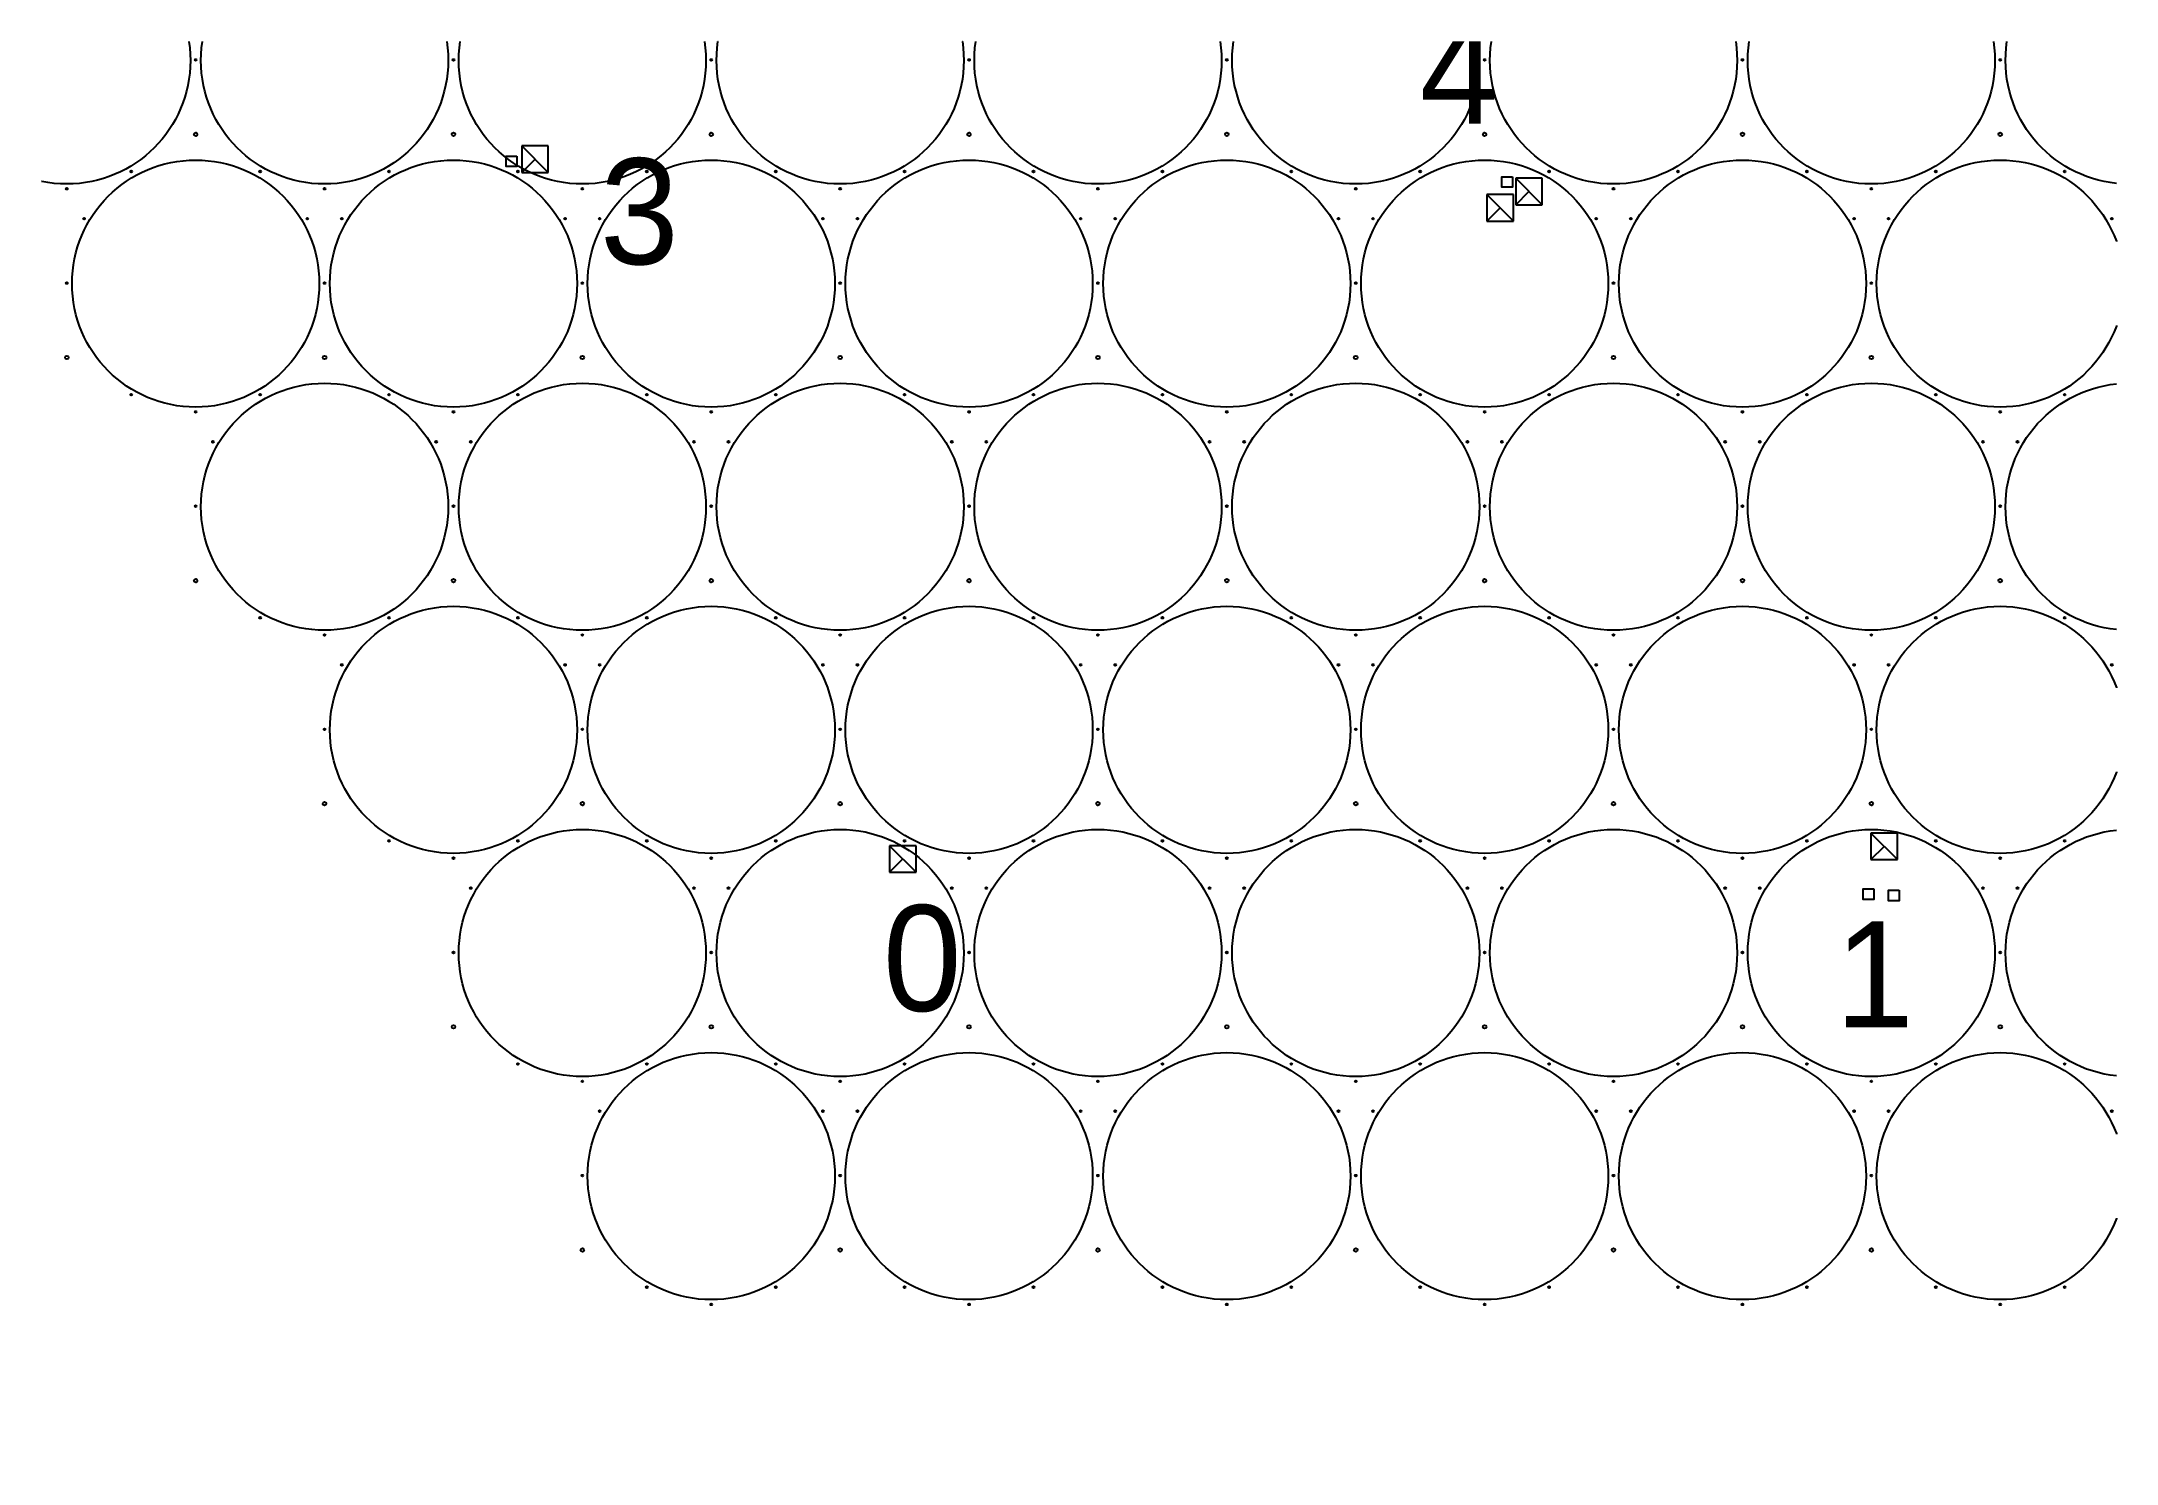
# Paper-space layout 'Sheet 1' of a CAD drawing. Header units: millimetres. Extents: x -2 to 408, y -12 to 269.
# The model-space entities are those that its viewports show. They can reach past a viewport. Long polylines and large blocks are cut down to what shows.
import ezdxf

# ---------------------------------------------------------------- set-up
doc = ezdxf.new("R2010")
doc.units = ezdxf.units.MM
doc.layers.add('ac_antennas_core', color=7, linetype='Continuous', transparency=0.7)
doc.layers.add('nodes', color=1, linetype='Continuous', transparency=0.4)
for name, color, linetype in [('ac_poles_core', 5, 'Continuous'), ('ac_posts_core', 1, 'Continuous'), ('node_numbers', 7, 'Continuous')]:
    doc.layers.add(name, color=color, linetype=linetype)
doc.layers.get('0').off()

msp = doc.modelspace()

# ---------------------------------------------------------------- linework, layer by layer
at = {"layer": 'ac_antennas_core'}
for centre in [(540865.1, 6601133.932), (540879.7, 6601133.932), (540894.3, 6601133.932), (540908.9, 6601133.932), (540923.5, 6601133.932), (540938.1, 6601133.932), (540952.7, 6601133.932), (540967.3, 6601133.932), (540981.9, 6601133.932), (540872.4, 6601121.288), (540887, 6601121.288), (540901.6, 6601121.288), (540916.2, 6601121.288), (540930.8, 6601121.288), (540945.4, 6601121.288), (540960, 6601121.288), (540974.6, 6601121.288), (540879.7, 6601108.644), (540894.3, 6601108.644), (540908.9, 6601108.644), (540923.5, 6601108.644), (540938.1, 6601108.644), (540952.7, 6601108.644), (540967.3, 6601108.644), (540981.9, 6601108.644), (540887, 6601096), (540901.6, 6601096), (540916.2, 6601096), (540930.8, 6601096), (540945.4, 6601096), (540960, 6601096), (540974.6, 6601096), (540894.3, 6601083.356), (540908.9, 6601083.356), (540923.5, 6601083.356), (540938.1, 6601083.356), (540952.7, 6601083.356), (540967.3, 6601083.356), (540981.9, 6601083.356), (540901.6, 6601070.712), (540916.2, 6601070.712), (540930.8, 6601070.712), (540945.4, 6601070.712), (540960, 6601070.712), (540974.6, 6601070.712)]:
    msp.add_circle(centre, 7, dxfattribs=at)
at = {"layer": 'ac_poles_core'}
for centre in [(540872.4, 6601129.746), (540887, 6601129.746), (540901.6, 6601129.746), (540916.2, 6601129.746), (540930.8, 6601129.746), (540945.4, 6601129.746), (540960, 6601129.746), (540974.6, 6601129.746), (540865.1, 6601117.102), (540879.7, 6601117.102), (540894.3, 6601117.102), (540908.9, 6601117.102), (540923.5, 6601117.102), (540938.1, 6601117.102), (540952.7, 6601117.102), (540967.3, 6601117.102), (540872.4, 6601104.458), (540887, 6601104.458), (540901.6, 6601104.458), (540916.2, 6601104.458), (540930.8, 6601104.458), (540945.4, 6601104.458), (540960, 6601104.458), (540974.6, 6601104.458), (540879.7, 6601091.814), (540894.3, 6601091.814), (540908.9, 6601091.814), (540923.5, 6601091.814), (540938.1, 6601091.814), (540952.7, 6601091.814), (540967.3, 6601091.814), (540887, 6601079.17), (540901.6, 6601079.17), (540916.2, 6601079.17), (540930.8, 6601079.17), (540945.4, 6601079.17), (540960, 6601079.17), (540974.6, 6601079.17), (540894.3, 6601066.526), (540908.9, 6601066.526), (540923.5, 6601066.526), (540938.1, 6601066.526), (540952.7, 6601066.526), (540967.3, 6601066.526)]:
    msp.add_circle(centre, 0.1, dxfattribs=at)
at = {"layer": 'ac_posts_core'}
for centre in [(540872.4, 6601133.961), (540887, 6601133.961), (540901.6, 6601133.961), (540916.2, 6601133.961), (540930.8, 6601133.961), (540945.4, 6601133.961), (540960, 6601133.961), (540974.6, 6601133.961), (540868.75, 6601127.639), (540876.05, 6601127.639), (540883.35, 6601127.639), (540890.65, 6601127.639), (540897.95, 6601127.639), (540905.25, 6601127.639), (540912.55, 6601127.639), (540919.85, 6601127.639), (540927.15, 6601127.639), (540934.45, 6601127.639), (540941.75, 6601127.639), (540949.05, 6601127.639), (540956.35, 6601127.639), (540963.65, 6601127.639), (540970.95, 6601127.639), (540978.25, 6601127.639), (540865.1, 6601126.661), (540879.7, 6601126.661), (540894.3, 6601126.661), (540908.9, 6601126.661), (540923.5, 6601126.661), (540938.1, 6601126.661), (540952.7, 6601126.661), (540967.3, 6601126.661), (540866.078, 6601124.967), (540878.722, 6601124.967), (540880.678, 6601124.967), (540893.322, 6601124.967), (540895.278, 6601124.967), (540907.922, 6601124.967), (540909.878, 6601124.967), (540922.522, 6601124.967), (540924.478, 6601124.967), (540937.122, 6601124.967), (540939.078, 6601124.967), (540951.722, 6601124.967), (540953.678, 6601124.967), (540966.322, 6601124.967), (540968.278, 6601124.967), (540980.922, 6601124.967), (540865.1, 6601121.317), (540879.7, 6601121.317), (540894.3, 6601121.317), (540908.9, 6601121.317), (540923.5, 6601121.317), (540938.1, 6601121.317), (540952.7, 6601121.317), (540967.3, 6601121.317), (540868.75, 6601114.995), (540876.05, 6601114.995), (540883.35, 6601114.995), (540890.65, 6601114.995), (540897.95, 6601114.995), (540905.25, 6601114.995), (540912.55, 6601114.995), (540919.85, 6601114.995), (540927.15, 6601114.995), (540934.45, 6601114.995), (540941.75, 6601114.995), (540949.05, 6601114.995), (540956.35, 6601114.995), (540963.65, 6601114.995), (540970.95, 6601114.995), (540978.25, 6601114.995), (540872.4, 6601114.017), (540887, 6601114.017), (540901.6, 6601114.017), (540916.2, 6601114.017), (540930.8, 6601114.017), (540945.4, 6601114.017), (540960, 6601114.017), (540974.6, 6601114.017), (540873.378, 6601112.323), (540886.022, 6601112.323), (540887.978, 6601112.323), (540900.622, 6601112.323), (540902.578, 6601112.323), (540915.222, 6601112.323), (540917.178, 6601112.323), (540929.822, 6601112.323), (540931.778, 6601112.323), (540944.422, 6601112.323), (540946.378, 6601112.323), (540959.022, 6601112.323), (540960.978, 6601112.323), (540973.622, 6601112.323), (540975.578, 6601112.323), (540872.4, 6601108.673), (540887, 6601108.673), (540901.6, 6601108.673), (540916.2, 6601108.673), (540930.8, 6601108.673), (540945.4, 6601108.673), (540960, 6601108.673), (540974.6, 6601108.673), (540876.05, 6601102.351), (540879.7, 6601101.373), (540883.35, 6601102.351), (540890.65, 6601102.351), (540894.3, 6601101.373), (540897.95, 6601102.351), (540905.25, 6601102.351), (540908.9, 6601101.373), (540912.55, 6601102.351), (540919.85, 6601102.351), (540923.5, 6601101.373), (540927.15, 6601102.351), (540934.45, 6601102.351), (540938.1, 6601101.373), (540941.75, 6601102.351), (540949.05, 6601102.351), (540952.7, 6601101.373), (540956.35, 6601102.351), (540963.65, 6601102.351), (540967.3, 6601101.373), (540970.95, 6601102.351), (540978.25, 6601102.351), (540880.678, 6601099.679), (540893.322, 6601099.679), (540895.278, 6601099.679), (540907.922, 6601099.679), (540909.878, 6601099.679), (540922.522, 6601099.679), (540924.478, 6601099.679), (540937.122, 6601099.679), (540939.078, 6601099.679), (540951.722, 6601099.679), (540953.678, 6601099.679), (540966.322, 6601099.679), (540968.278, 6601099.679), (540980.922, 6601099.679), (540879.7, 6601096.029), (540894.3, 6601096.029), (540908.9, 6601096.029), (540923.5, 6601096.029), (540938.1, 6601096.029), (540952.7, 6601096.029), (540967.3, 6601096.029), (540883.35, 6601089.707), (540890.65, 6601089.707), (540897.95, 6601089.707), (540905.25, 6601089.707), (540912.55, 6601089.707), (540919.85, 6601089.707), (540927.15, 6601089.707), (540934.45, 6601089.707), (540941.75, 6601089.707), (540949.05, 6601089.707), (540956.35, 6601089.707), (540963.65, 6601089.707), (540970.95, 6601089.707), (540978.25, 6601089.707), (540887, 6601088.729), (540901.6, 6601088.729), (540916.2, 6601088.729), (540930.8, 6601088.729), (540945.4, 6601088.729), (540960, 6601088.729), (540974.6, 6601088.729), (540887.978, 6601087.035), (540900.622, 6601087.035), (540902.578, 6601087.035), (540915.222, 6601087.035), (540917.178, 6601087.035), (540929.822, 6601087.035), (540931.778, 6601087.035), (540944.422, 6601087.035), (540946.378, 6601087.035), (540959.022, 6601087.035), (540960.978, 6601087.035), (540973.622, 6601087.035), (540975.578, 6601087.035), (540887, 6601083.385), (540901.6, 6601083.385), (540916.2, 6601083.385), (540930.8, 6601083.385), (540945.4, 6601083.385), (540960, 6601083.385), (540974.6, 6601083.385), (540890.65, 6601077.063), (540897.95, 6601077.063), (540905.25, 6601077.063), (540912.55, 6601077.063), (540919.85, 6601077.063), (540927.15, 6601077.063), (540934.45, 6601077.063), (540941.75, 6601077.063), (540949.05, 6601077.063), (540956.35, 6601077.063), (540963.65, 6601077.063), (540970.95, 6601077.063), (540978.25, 6601077.063), (540894.3, 6601076.085), (540908.9, 6601076.085), (540923.5, 6601076.085), (540938.1, 6601076.085), (540952.7, 6601076.085), (540967.3, 6601076.085), (540895.278, 6601074.391), (540907.922, 6601074.391), (540909.878, 6601074.391), (540922.522, 6601074.391), (540924.478, 6601074.391), (540937.122, 6601074.391), (540939.078, 6601074.391), (540951.722, 6601074.391), (540953.678, 6601074.391), (540966.322, 6601074.391), (540968.278, 6601074.391), (540980.922, 6601074.391), (540894.3, 6601070.741), (540908.9, 6601070.741), (540923.5, 6601070.741), (540938.1, 6601070.741), (540952.7, 6601070.741), (540967.3, 6601070.741), (540897.95, 6601064.419), (540905.25, 6601064.419), (540912.55, 6601064.419), (540919.85, 6601064.419), (540927.15, 6601064.419), (540934.45, 6601064.419), (540941.75, 6601064.419), (540949.05, 6601064.419), (540956.35, 6601064.419), (540963.65, 6601064.419), (540970.95, 6601064.419), (540978.25, 6601064.419), (540901.6, 6601063.441), (540916.2, 6601063.441), (540930.8, 6601063.441), (540945.4, 6601063.441), (540960, 6601063.441), (540974.6, 6601063.441)]:
    msp.add_circle(centre, 0.05, dxfattribs=at)
at = {"layer": 'nodes'}
for p, q in [((540890.868, 6601129.09), (540892.368, 6601127.59)), ((540892.368, 6601129.09), (540890.868, 6601129.09)), ((540890.868, 6601129.09), (540890.868, 6601127.59)), ((540892.368, 6601128.34), (540892.368, 6601129.09)), ((540890.868, 6601127.59), (540891.618, 6601128.34)), ((540890.868, 6601127.59), (540892.368, 6601127.59)), ((540892.368, 6601127.59), (540892.368, 6601128.34)), ((540947.161, 6601127.255), (540948.661, 6601125.755)), ((540948.661, 6601127.255), (540947.161, 6601127.255)), ((540947.161, 6601127.255), (540947.161, 6601125.755)), ((540948.661, 6601126.505), (540948.661, 6601127.255)), ((540947.161, 6601125.755), (540947.911, 6601126.505)), ((540948.661, 6601125.755), (540948.661, 6601126.505)), ((540947.161, 6601125.755), (540948.661, 6601125.755)), ((540967.274, 6601090.145), (540968.774, 6601088.645)), ((540968.774, 6601090.145), (540967.274, 6601090.145)), ((540967.274, 6601090.145), (540967.274, 6601088.645)), ((540968.774, 6601089.395), (540968.774, 6601090.145)), ((540967.274, 6601088.645), (540968.024, 6601089.395)), ((540967.274, 6601088.645), (540968.774, 6601088.645)), ((540968.774, 6601088.645), (540968.774, 6601089.395))]:
    msp.add_line(p, q, dxfattribs=at)
at = {"layer": 'nodes', "color": 8}
for p, q in [((540945.53, 6601126.33), (540947.03, 6601124.83)), ((540947.03, 6601126.33), (540945.53, 6601126.33)), ((540945.53, 6601126.33), (540945.53, 6601124.83)), ((540947.03, 6601125.58), (540947.03, 6601126.33)), ((540945.53, 6601124.83), (540946.28, 6601125.58)), ((540947.03, 6601124.83), (540947.03, 6601125.58)), ((540945.53, 6601124.83), (540947.03, 6601124.83))]:
    msp.add_line(p, q, dxfattribs=at)
at = {"layer": 'nodes', "color": 94}
for p, q in [((540911.697, 6601089.434), (540913.197, 6601087.934)), ((540913.197, 6601089.434), (540911.697, 6601089.434)), ((540911.697, 6601089.434), (540911.697, 6601087.934)), ((540911.697, 6601087.934), (540912.447, 6601088.684)), ((540913.197, 6601088.684), (540913.197, 6601089.434)), ((540913.197, 6601087.934), (540913.197, 6601088.684)), ((540911.697, 6601087.934), (540913.197, 6601087.934))]:
    msp.add_line(p, q, dxfattribs=at)
for points in [[(540890.589, 6601128.516), (540890.589, 6601127.916), (540889.989, 6601127.916), (540889.989, 6601128.516)], [(540946.98, 6601127.346), (540946.98, 6601126.746), (540946.38, 6601126.746), (540946.38, 6601127.346)]]:
    msp.add_lwpolyline(points, close=True, dxfattribs=at)
at = {"layer": 'nodes'}
msp.add_lwpolyline([(540967.438, 6601086.993), (540967.438, 6601086.393), (540966.838, 6601086.393), (540966.838, 6601086.993)], close=True, dxfattribs=at)
at = {"layer": 'nodes', "color": 8}
msp.add_lwpolyline([(540968.88, 6601086.914), (540968.88, 6601086.314), (540968.28, 6601086.314), (540968.28, 6601086.914)], close=True, dxfattribs=at)

# ---------------------------------------------------------------- texts
at = {"layer": 'node_numbers', "char_height": 6, "width": 8, "attachment_point": 1}
for s, insert in [('{4}', (540941.721, 6601136.354)), ('{3}', (540895.298, 6601128.385)), ('{0}', (540911.32, 6601086.068)), ('{1}', (540965.252, 6601085.141))]:
    msp.add_mtext(s, dxfattribs=dict(at, insert=insert))

psp = doc.layouts.new('Sheet 1')

# ---------------------------------------------------------------- viewports
at = {"layer": '0', "view_target_point": (-6368.369, 449.264)}
psp.add_viewport(center=(203.07, 128.72), size=(409.89, 281.0659), view_center_point=(547290.795, 6600645.452), view_height=80.58204, dxfattribs=at)

doc.saveas('drawing.dxf')
